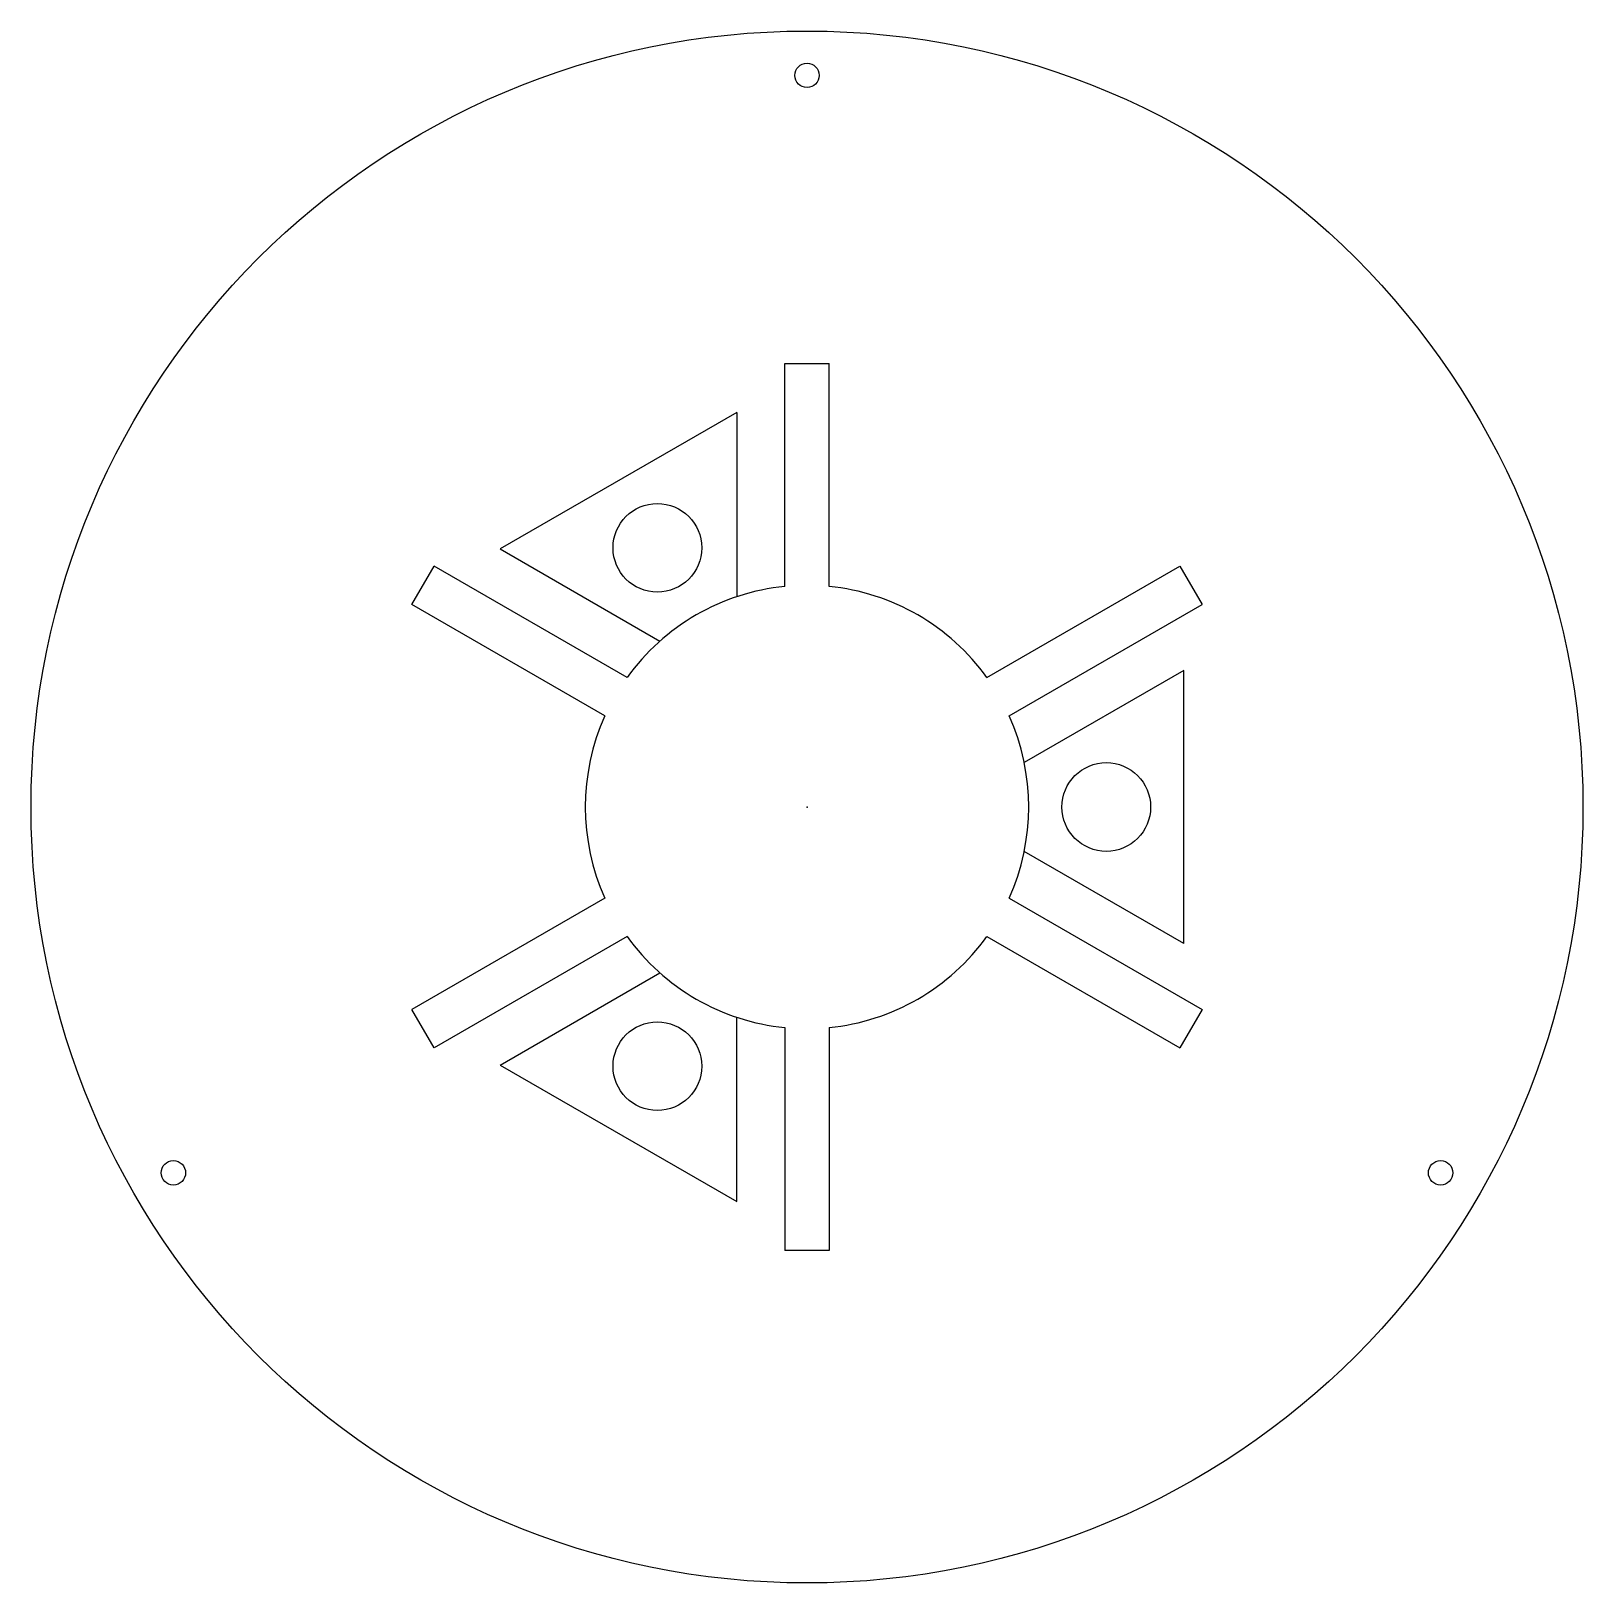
# Model space of a CAD drawing. Header units: millimetres. Extents: x -350 to 350, y -350 to 350.
import ezdxf

# ---------------------------------------------------------------- set-up
doc = ezdxf.new("R2010")
doc.units = ezdxf.units.MM
doc.header["$PDSIZE"] = -1

msp = doc.modelspace()

# ---------------------------------------------------------------- linework, layer by layer
at = {"color": 7, "linetype": 'Continuous'}
for p, q in [((-10, 99.5), (-10, 200)), ((-10, 200), (10, 200)), ((10, 99.5), (10, 200)), ((-31.67, 178.01), (-138.33, 116.43)), ((-31.67, 178.01), (-31.67, 94.85)), ((-138.33, 116.43), (-66.31, 74.85)), ((-178.21, 91.34), (-168.21, 108.66)), ((-81.17, 58.41), (-168.21, 108.66)), ((81.17, 58.41), (168.21, 108.66)), ((168.21, 108.66), (178.21, 91.34)), ((-91.17, 41.09), (-178.21, 91.34)), ((91.17, 41.09), (178.21, 91.34)), ((170, 61.58), (97.98, 20)), ((170, -61.58), (170, 61.58)), ((170, -61.58), (97.98, -20)), ((-91.17, -41.09), (-178.21, -91.34)), ((91.17, -41.09), (178.21, -91.34)), ((-81.17, -58.41), (-168.21, -108.66)), ((81.17, -58.41), (168.21, -108.66)), ((-138.33, -116.43), (-66.31, -74.85)), ((-168.21, -108.66), (-178.21, -91.34)), ((-31.67, -178.01), (-31.67, -94.85)), ((178.21, -91.34), (168.21, -108.66)), ((-10, -99.5), (-10, -200)), ((10, -99.5), (10, -200)), ((-138.33, -116.43), (-31.67, -178.01)), ((10, -200), (-10, -200))]:
    msp.add_line(p, q, dxfattribs=at)
for centre, radius in [((0, 0), 350), ((0, 330), 5.5), ((-67.5, 116.91), 20), ((135, 0), 20), ((-67.5, -116.91), 20), ((-285.79, -165), 5.5), ((285.79, -165), 5.5)]:
    msp.add_circle(centre, radius, dxfattribs=at)
for start, end in [(95.73917, 144.26083), (35.73917, 84.26083), (155.73917, 204.26083), (335.73917, 24.26083), (215.73917, 264.26083), (275.73917, 324.26083)]:
    msp.add_arc((0, 0), 100, start, end, dxfattribs=at)
msp.add_point((0, 0), dxfattribs=at)
msp.add_point((0, 0), dxfattribs=at)
msp.add_point((0, 0), dxfattribs=at)
msp.add_point((0, 0), dxfattribs=at)
msp.add_point((0, 0), dxfattribs=at)

doc.saveas('drawing.dxf')
